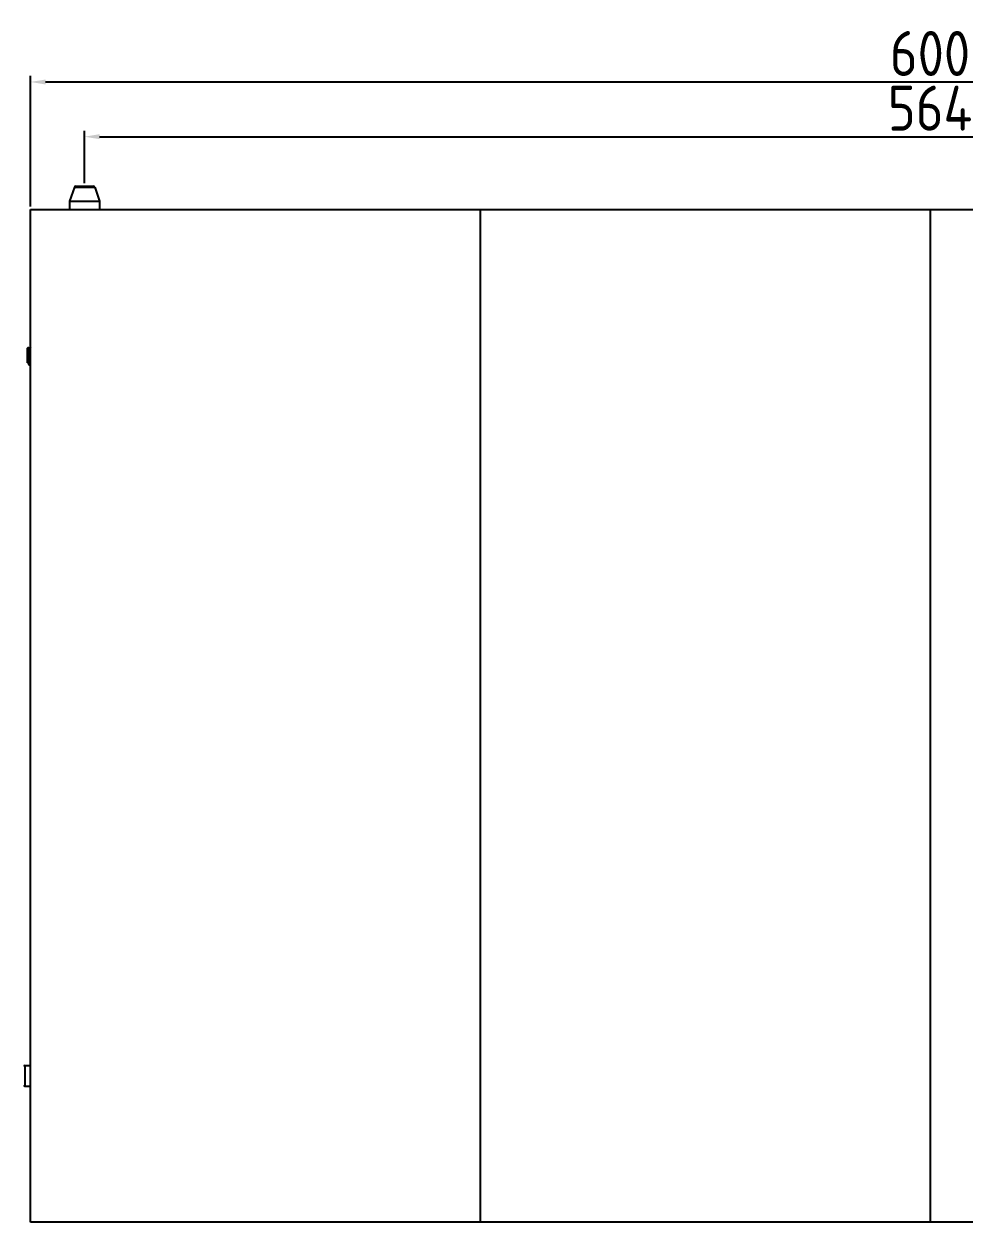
# Model space of a CAD drawing. Header units: millimetres. Extents: x 3299 to 14264, y 1863 to 5555.
# Drawn here: x 3626.4 to 3939.9, y 2501.5 to 2900.9 of the extents above; entities that cross this region are included whole.
import ezdxf

# ---------------------------------------------------------------- set-up
doc = ezdxf.new("R2010")
doc.units = ezdxf.units.MM
doc.layers.add('02___PRT_ALL_AXES', color=7, linetype='Continuous')
doc.layers.add('细实线', color=7, linetype='Continuous', lineweight=18)
doc.styles.add('工程字', font='gbenor.shx', dxfattribs={"bigfont": 'gbcbig.shx'})
doc.dimstyles.new('ISO-200', dxfattribs={"dimtxt": 15, "dimasz": 5, "dimexe": 2, "dimexo": 1, "dimgap": 2, "dimtad": 1, "dimdsep": 46, "dimtxsty": '工程字', "dimcen": 2.5, "dimclrd": 3, "dimclre": 3, "dimclrt": 6, "dimadec": 0, "dimazin": 0, "dimtfac": 1, "dimtmove": 0, "dimatfit": 3, "dimfxl": 1, "dimarcsym": 0})

# ---------------------------------------------------------------- blocks, each defined once
blk = doc.blocks.new('*D152')
at = {"layer": 'Defpoints', "color": 0, "transparency": 16777216}
for p in [(4210.59, 2863.32), (3646.59, 2846.82), (4210.59, 2846.82)]:
    blk.add_point(p, dxfattribs=at)
at = {"layer": '细实线', "color": 3, "lineweight": -2, "transparency": 16777216}
for p, q in [((3646.59, 2847.82), (3646.59, 2865.32)), ((4210.59, 2847.82), (4210.59, 2865.32)), ((3651.59, 2863.32), (4205.59, 2863.32))]:
    blk.add_line(p, q, dxfattribs=at)
at = {"layer": '细实线', "color": 3, "transparency": 16777216}
for points in [[(3651.59, 2864.15), (3651.59, 2862.49), (3646.59, 2863.32)], [(4205.59, 2864.15), (4205.59, 2862.49), (4210.59, 2863.32)]]:
    blk.add_solid(points, dxfattribs=at)
at = {"layer": '细实线', "color": 6, "lineweight": 5, "transparency": 16777216, "insert": (3928.59, 2872.82), "char_height": 15, "attachment_point": 5, "style": '工程字'}
blk.add_mtext('564', dxfattribs=at)
blk = doc.blocks.new('*D153')
at = {"layer": 'Defpoints', "color": 0, "transparency": 16777216}
for p in [(4228.59, 2881.55), (3628.59, 2839.02), (4228.59, 2839.02)]:
    blk.add_point(p, dxfattribs=at)
at = {"layer": '细实线', "color": 3, "lineweight": -2, "transparency": 16777216}
for p, q in [((3628.59, 2840.02), (3628.59, 2883.55)), ((4228.59, 2840.02), (4228.59, 2883.55)), ((3633.59, 2881.55), (4223.59, 2881.55))]:
    blk.add_line(p, q, dxfattribs=at)
at = {"layer": '细实线', "color": 3, "transparency": 16777216}
for points in [[(3633.59, 2882.38), (3633.59, 2880.72), (3628.59, 2881.55)], [(4223.59, 2882.38), (4223.59, 2880.72), (4228.59, 2881.55)]]:
    blk.add_solid(points, dxfattribs=at)
at = {"layer": '细实线', "color": 6, "lineweight": 5, "transparency": 16777216, "insert": (3928.59, 2891.05), "char_height": 15, "attachment_point": 5, "style": '工程字'}
blk.add_mtext('600', dxfattribs=at)

msp = doc.modelspace()

# ---------------------------------------------------------------- linework, layer by layer
at = {"color": 7, "linetype": 'Continuous'}
for p, q in [((3643.19773, 2846.48406), (3641.61301, 2841.82311)), ((3643.19773, 2846.48406), (3649.97829, 2846.48406)), ((3643.67112, 2846.82311), (3649.5049, 2846.82311)), ((3649.97829, 2846.48406), (3651.56301, 2841.82311)), ((3641.61301, 2841.82311), (3641.61301, 2839.02311)), ((3641.61301, 2841.82311), (3651.56301, 2841.82311)), ((3651.56301, 2841.82311), (3651.56301, 2839.02311)), ((3628.58801, 2501.52311), (3628.58801, 2839.02311)), ((3628.58801, 2839.02311), (4228.58801, 2839.02311)), ((3778.58801, 2839.02311), (3778.58801, 2501.52311)), ((3928.58801, 2839.02311), (3928.58801, 2501.52311)), ((3627.58801, 2792.77311), (3627.83442, 2793.01952)), ((3627.58801, 2787.94969), (3627.58801, 2792.77299)), ((3627.61835, 2788.06945), (3627.58801, 2788.16122)), ((3627.58801, 2787.94967), (3627.63801, 2788.03564)), ((3628.08801, 2787.27311), (3628.08801, 2787.84606)), ((3628.05311, 2787.32074), (3628.08801, 2787.27311)), ((3628.18801, 2787.27311), (3628.20259, 2787.28569)), ((3626.68801, 2553.72311), (3626.68801, 2546.82311)), ((4228.58801, 2501.52311), (3628.58801, 2501.52311))]:
    msp.add_line(p, q, dxfattribs=at)
for points in [[(3628.15767, 2792.47677), (3628.03494, 2792.68787), (3627.84448, 2793.0159)], [(3628.57343, 2793.26053), (3628.41821, 2792.99292), (3628.244, 2792.69289), (3628.13801, 2792.51058)], [(3627.61835, 2788.06945), (3627.744, 2787.85333), (3627.91821, 2787.5533), (3628.05311, 2787.32074)], [(3628.20259, 2787.28569), (3628.36072, 2787.55831), (3628.53494, 2787.85835), (3628.58801, 2787.94964)]]:
    msp.add_lwpolyline(points, dxfattribs=at)
for centre, radius, start, end in [((3643.67112, 2846.32311), 0.5, 90, 161.2219668), ((3649.5049, 2846.32311), 0.5, 18.7780332, 90), ((3626.68801, 2553.42311), 0.3, 90, 180), ((3626.68801, 2547.12311), 0.3, 180, 270)]:
    msp.add_arc(centre, radius, start, end, dxfattribs=at)
for points, knots in [([(3627.83442, 2793.01951), (3627.83481, 2793.0199), (3627.83558, 2793.02056), (3627.83687, 2793.02123), (3627.8382, 2793.02144), (3627.83952, 2793.02118), (3627.84081, 2793.02046), (3627.84265, 2793.0188), (3627.84376, 2793.01713), (3627.84448, 2793.01589)], [0, 0, 0, 0, 0.126281493, 0.234427547, 0.332529419, 0.431197916, 0.540894252, 0.669420496, 1, 1, 1, 1]), ([(3627.84448, 2793.01589), (3627.84522, 2793.01461), (3627.84666, 2793.01166), (3627.8495, 2793.0043), (3627.8529, 2792.99238), (3627.85677, 2792.9749), (3627.86066, 2792.95323), (3627.86456, 2792.92742), (3627.8701, 2792.88489), (3627.87683, 2792.82171), (3627.88454, 2792.73419), (3627.89226, 2792.63154), (3627.89998, 2792.51442), (3627.9077, 2792.38356), (3627.9154, 2792.23979), (3627.92309, 2792.08398), (3627.93077, 2791.91708), (3627.94123, 2791.67535), (3627.9541, 2791.35343), (3627.96915, 2790.94877), (3627.98413, 2790.52648), (3627.99905, 2790.09618), (3628.0139, 2789.6675), (3628.02866, 2789.24993), (3628.04334, 2788.85253), (3628.05792, 2788.48378), (3628.07238, 2788.15149), (3628.08271, 2787.94299), (3628.08801, 2787.84606)], [0, 0, 0, 0, 0.000855761, 0.001899461, 0.004567888, 0.008024729, 0.012274695, 0.017317372, 0.023146594, 0.037125148, 0.054126807, 0.074050571, 0.096765162, 0.122133327, 0.149998337, 0.180186006, 0.212518091, 0.246797224, 0.320373162, 0.399186681, 0.481418514, 0.565198033, 0.648649224, 0.729935558, 0.807290654, 0.879054331, 0.943752795, 1, 1, 1, 1]), ([(3628.58803, 2788.16115), (3628.583, 2788.18284), (3628.5733, 2788.23121), (3628.56009, 2788.31112), (3628.54682, 2788.40501), (3628.53351, 2788.51222), (3628.52017, 2788.63198), (3628.50167, 2788.81416), (3628.47899, 2789.06625), (3628.45257, 2789.39279), (3628.42609, 2789.74439), (3628.39958, 2790.11106), (3628.37306, 2790.48234), (3628.34656, 2790.84766), (3628.32008, 2791.19662), (3628.29751, 2791.47259), (3628.27917, 2791.67774), (3628.2658, 2791.81733), (3628.25245, 2791.94589), (3628.23912, 2792.06253), (3628.22582, 2792.16641), (3628.21256, 2792.2568), (3628.20106, 2792.32331), (3628.19168, 2792.36924), (3628.18501, 2792.3982), (3628.17835, 2792.42337), (3628.17171, 2792.44472), (3628.16509, 2792.46223), (3628.1602, 2792.47241), (3628.15767, 2792.47676)], [0, 0, 0, 0, 0.015384679, 0.034075837, 0.055964594, 0.080899455, 0.108718336, 0.13922519, 0.207431625, 0.283603061, 0.365589829, 0.451070498, 0.537621103, 0.622789262, 0.704162497, 0.779435617, 0.814111687, 0.846483304, 0.876326247, 0.90342549, 0.927601551, 0.94868765, 0.966544956, 0.974232324, 0.981077938, 0.987073693, 0.992218644, 0.996520996, 1, 1, 1, 1]), ([(3627.58801, 2789.67156), (3627.60885, 2789.53225), (3627.64947, 2789.25958), (3627.70976, 2788.8632), (3627.76869, 2788.49502), (3627.81818, 2788.21027), (3627.85778, 2788.00331), (3627.88616, 2787.86552), (3627.91424, 2787.7405), (3627.942, 2787.62885), (3627.96947, 2787.53105), (3627.99297, 2787.45867), (3628.0119, 2787.40815), (3628.02543, 2787.37557), (3628.0389, 2787.3467), (3628.04835, 2787.32896), (3628.05311, 2787.32076)], [0, 0, 0, 0, 0.175926587, 0.344289064, 0.500718693, 0.641591835, 0.705216481, 0.76386899, 0.817279195, 0.865232999, 0.907544399, 0.944115535, 0.96023671, 0.97491436, 0.988160638, 1, 1, 1, 1]), ([(3628.08801, 2787.84606), (3628.09195, 2787.80245), (3628.09972, 2787.72042), (3628.11037, 2787.62131), (3628.119, 2787.55006), (3628.12522, 2787.50285), (3628.13144, 2787.45992), (3628.13765, 2787.42133), (3628.14385, 2787.38714), (3628.15003, 2787.35739), (3628.15538, 2787.33545), (3628.15973, 2787.32018), (3628.16284, 2787.31039), (3628.16595, 2787.30172), (3628.16904, 2787.29422), (3628.17217, 2787.28779), (3628.17687, 2787.27976), (3628.18283, 2787.27311), (3628.18801, 2787.27311)], [0, 0, 0, 0, 0.223423963, 0.420450549, 0.508607983, 0.589634485, 0.663431712, 0.729924305, 0.789043364, 0.840730337, 0.884949955, 0.904267291, 0.921733684, 0.93736409, 0.951181705, 0.963222833, 0.973545603, 1, 1, 1, 1])]:
    msp.add_open_spline(points, degree=3, knots=knots, dxfattribs=at)
at = {"layer": '02___PRT_ALL_AXES', "color": 7, "linetype": 'Continuous'}
for p, q in [((3628.08801, 2787.27311), (3628.18801, 2787.27311)), ((3626.68801, 2553.72311), (3628.58801, 2553.72311)), ((3626.68801, 2546.82311), (3628.58801, 2546.82311))]:
    msp.add_line(p, q, dxfattribs=at)

# ---------------------------------------------------------------- dimensions: what is measured, and where the dimension line sits
at = {"layer": '细实线', "color": 3, "lineweight": 5}
for base, p1, p2, picture, middle in [((4228.58801, 2881.54923), (3628.58801, 2839.02311), (4228.58801, 2839.02311), '*D153', (3928.58801, 2891.04923)), ((4210.58801, 2863.32007), (3646.58801, 2846.82311), (4210.58801, 2846.82311), '*D152', (3928.58801, 2872.82007))]:
    dim = msp.add_linear_dim(base=base, p1=p1, p2=p2, dimstyle='ISO-200', dxfattribs=at)
    dim.commit()
    dim.dimension.update_dxf_attribs({"geometry": picture, "text_midpoint": middle})

doc.saveas('drawing.dxf')
